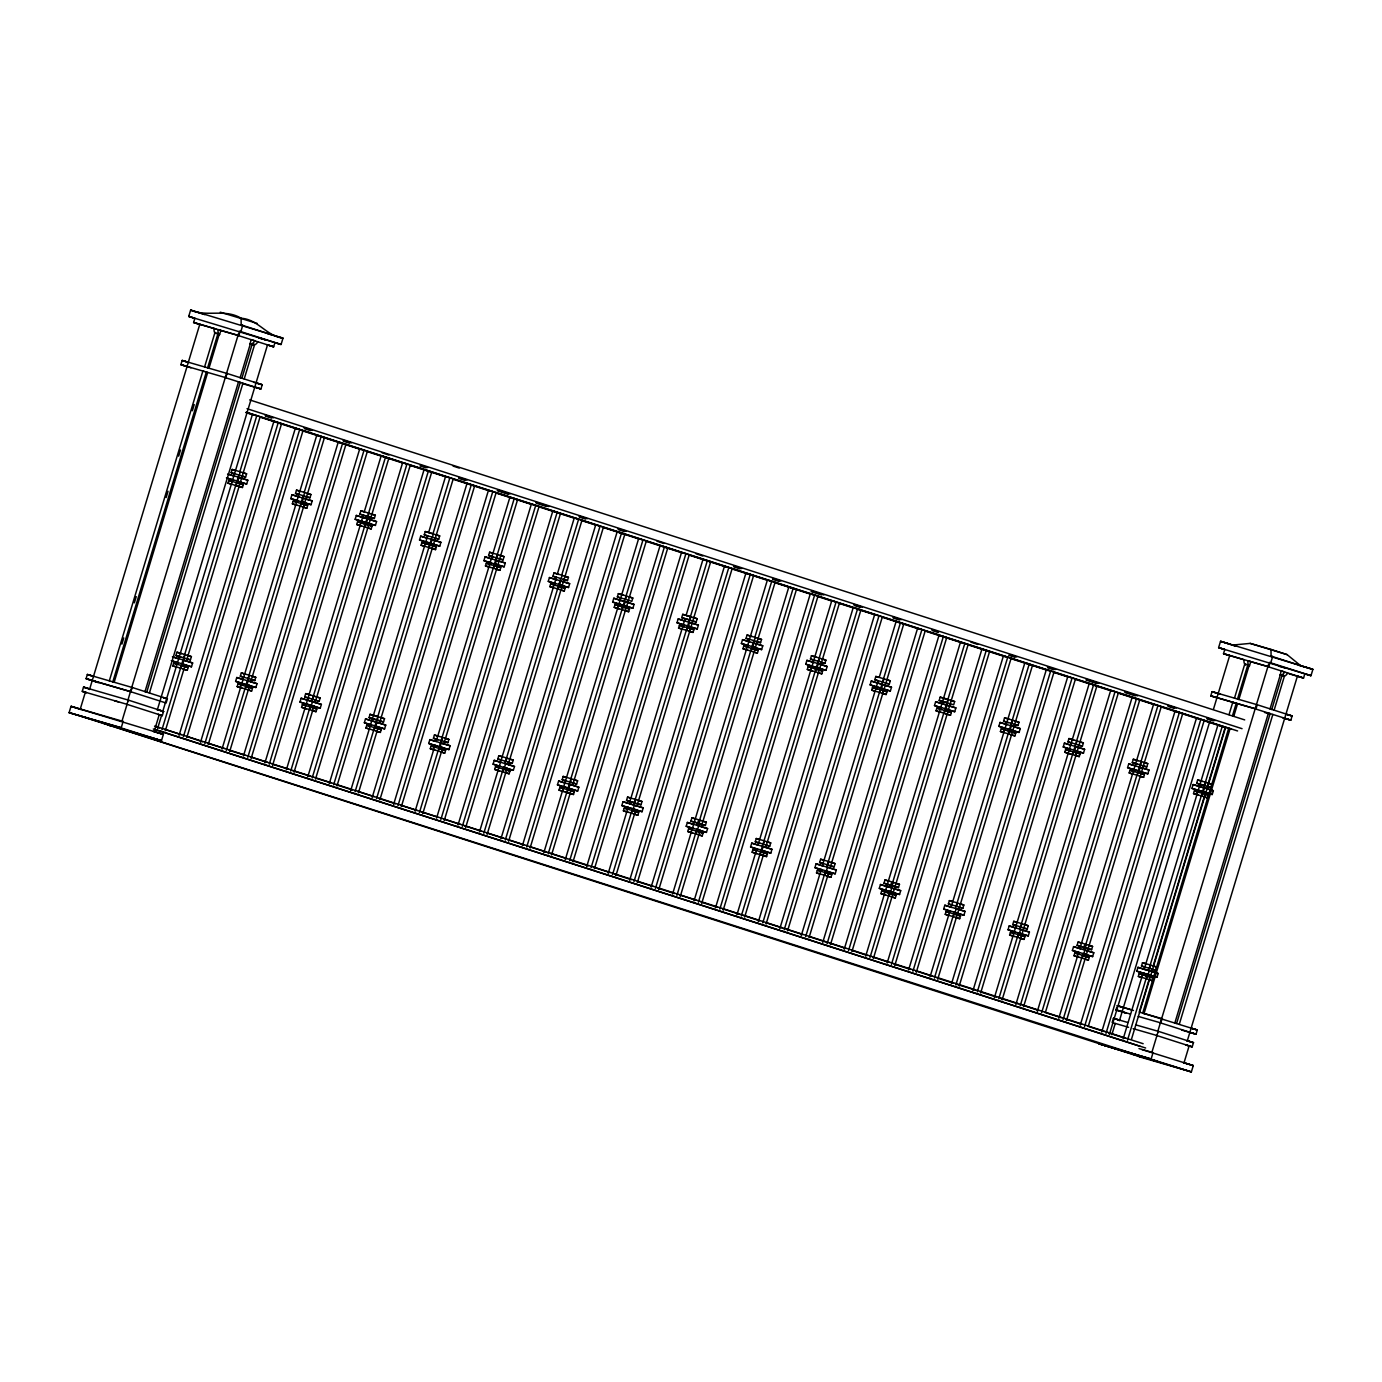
<?xml version="1.0" encoding="UTF-8"?>
<svg xmlns="http://www.w3.org/2000/svg" width="1382" height="1382" viewBox="0 0 1382 1382"><rect width="100%" height="100%" fill="white"/><g stroke="black" fill="none" stroke-linecap="round" stroke-linejoin="round"><path stroke-width="1.5" d="M204.571 366.973L214.97 332.475L219.565 334.703L220.844 330.488L218.166 329.624A5.062 3.11 -73.8 0 0 219.583 334.651M218.011 333.356L207.611 367.854L208.958 368.286L219.133 334.565M1234.472 698.186L1244.871 663.688L1249.466 665.899L1250.745 661.684L1248.067 660.821A5.062 3.11 -73.8 0 0 1249.483 665.865M1247.911 664.569L1237.512 699.067L1238.859 699.499L1249.034 665.779M80.242 709.121L163.37 734.378L161.469 740.7L69.1 712.646L71.018 706.323L80.242 709.121L85.338 692.261M89.519 689.549L199.82 324.2M109.316 680.877L202.86 371.067L204.208 371.499M121.892 644.133L123.758 637.948M134.365 602.828L136.231 596.627M166.168 497.485L168.034 491.301M178.641 456.181L180.506 449.979M192.357 410.748L194.223 404.546M127.749 700.639L238.671 333.217M126.643 704.284L128.716 700.225L83.525 687.113L82.264 691.328L86.358 692.641M131.255 691.795L86.081 678.683L130.461 691.639L132.534 687.58L87.342 674.468L86.081 678.683L98.381 682.639M227.339 373.537L262.2 384.749L260.939 388.964L225.266 377.614L227.339 373.537L182.165 360.443L180.887 364.658L190.975 367.785M219.893 330.212L238.792 335.601L240.071 331.386L281.082 344.481L282.999 338.158L190.63 310.086L188.729 316.409L194.758 318.361M121.236 727.761L69.1 712.646L121.236 727.761L123.136 721.439L71.018 706.323L81.072 709.553M249.969 343.928L251.248 339.713L254.72 340.732A5.062 3.991 -72.2 0 1 249.987 343.893L254.634 344.533L244.199 379.014M250.297 344.032L240.123 377.77L241.867 378.271L252.284 343.772M149.394 693.056L242.938 383.229M157.254 710.123L267.555 344.774L273.653 346.813L274.932 342.598M175.963 666.919L172.802 665.899L173.631 663.187L188.107 667.575L187.278 670.305L183.201 669.113M175.946 655.5L176.948 652.2L185.102 654.567L184.117 657.867L175.946 655.5L180.679 657.02M227.995 483.13L228.807 480.4L243.284 484.788L242.455 487.518L227.995 483.13L231.14 484.149M231.14 472.713L232.124 469.431L240.295 471.798L239.293 475.08L231.14 472.713L234.284 473.732M159.224 714.719L154.128 731.579L163.37 734.378L153.35 731.475M157.617 728.452L161.366 716.066M162.61 711.937L252.405 414.479L256.758 415.74L239.915 471.521M161.97 729.713L238.861 475.011L245.599 477.118L246.601 473.819L239.863 471.711M187.278 670.305L180.973 668.283L181.802 665.554M236.978 482.767L236.167 485.497L242.455 487.518M183.823 660.13L192.651 662.963L191.476 666.798L182.666 663.965L183.823 660.13L172.404 656.813M239.017 477.343L247.827 480.193L246.67 484.028L237.842 481.195L239.017 477.343L227.581 474.043M165.322 730.802L185.274 664.69M260.11 416.828L186.363 661.062L183.011 659.974M186.328 658.713L190.422 659.888L191.407 656.605L184.67 654.498M179.073 735.362L273.878 421.389L278.214 422.65L183.426 736.623M186.777 737.694L281.565 423.721L277.229 422.46M200.528 742.255L295.333 428.282L299.669 429.543L204.881 743.516M208.233 744.587L303.021 430.614M244.424 684.194L235.614 681.361L236.771 677.508L257.017 683.658L255.86 687.51L248.242 685.299M290.79 498.574L291.947 494.739L312.194 500.889L311.036 504.724L290.79 498.574L297.856 500.854M241.902 688.132L237.168 686.612L237.998 683.883L252.474 688.271L251.645 691L247.568 689.825M240.313 676.195L241.314 672.913L249.486 675.28L248.484 678.562L240.313 676.195L243.474 677.215M297.095 505.346L292.362 503.825L293.191 501.096L307.65 505.501L306.821 508.231L302.744 507.039M295.506 493.426L296.491 490.126L304.662 492.493L303.677 495.793L295.506 493.426L298.65 494.428M221.984 749.165L316.789 435.175L321.125 436.436L304.282 492.217M226.337 750.426L303.228 495.706L309.965 497.814L310.967 494.531L304.23 492.424M251.645 691L245.34 688.979L246.169 686.249M306.821 508.231L300.533 506.192L301.345 503.463M255.86 687.51L247.032 684.677L248.19 680.825M303.384 498.056L302.226 501.891L311.036 504.724M229.688 751.497L249.641 685.403M324.476 437.524L250.747 681.758L247.378 680.687M250.712 679.408L254.789 680.6L255.774 677.301L249.036 675.193M243.439 756.058L338.245 442.085L342.581 443.346L247.793 757.319M251.144 758.39L345.932 444.417M264.895 762.95L359.7 448.977L364.036 450.238L269.248 764.211M272.6 765.3L367.387 451.327M307.029 704.319L299.98 702.056L301.138 698.221L321.384 704.371L320.227 708.206L306.251 703.956M362.222 521.55L355.157 519.287L356.314 515.434L376.56 521.584L375.403 525.436L367.785 523.225M306.268 708.828L301.552 707.308L302.364 704.578L316.841 708.983L316.012 711.695L311.935 710.521M304.679 696.891L305.681 693.609L313.852 695.975L312.85 699.275L304.679 696.891L309.413 698.411M361.462 526.041L356.729 524.521L357.558 521.809L372.017 526.197L371.205 528.926L367.111 527.734M366.61 516.229L359.873 514.121L360.857 510.822L369.029 513.206L368.044 516.488M286.35 769.86L363.259 515.14M364.312 511.651L381.156 455.887L388.843 458.219L315.113 702.453L307.409 700.121M290.704 771.121L310.656 705.01M311.762 701.382L385.492 457.148M316.012 711.695L309.706 709.674L310.535 706.945M371.205 528.926L364.9 526.905L365.712 524.175M320.227 708.206L311.399 705.373L312.557 701.538M375.403 525.436L366.593 522.586L367.75 518.751M294.055 772.192L314.008 706.098M315.079 700.104L319.156 701.296L320.158 697.996L313.403 695.889M359.873 514.121L374.349 518.509L375.334 515.227L368.597 513.119M307.806 776.753L402.611 462.78L406.947 464.041L312.159 778.014M315.511 779.102L410.299 465.129M329.262 783.663L424.067 469.69L428.403 470.951L333.615 784.924M336.966 785.995L431.754 472.022L427.418 470.761M371.395 725.032L364.347 722.751L365.504 718.916L385.751 725.066L384.593 728.901L378.875 727.243M428.662 544.612L429.163 542.971L419.523 539.982L420.698 536.147L440.927 542.297L439.77 546.132L432.151 543.921M369.063 729.022L365.919 728.003L366.731 725.274L381.207 729.679L380.378 732.408L376.301 731.216M369.063 717.603L370.048 714.304L378.219 716.671L377.217 719.97L369.063 717.603L372.207 718.605M424.257 546.236L421.095 545.234L421.925 542.504L436.384 546.892L435.572 549.621L431.478 548.447M424.239 534.817L425.241 531.534L433.395 533.901L432.411 537.183L424.239 534.817L427.384 535.836M350.717 790.556L427.625 535.853M428.679 532.364L445.522 476.583L449.858 477.844L433.032 533.607M355.07 791.817L431.979 537.114L438.716 539.222L439.701 535.922L428.627 532.554M380.378 732.408L374.073 730.37L374.902 727.658M435.572 549.621L429.266 547.6L430.096 544.871M384.593 728.901L375.766 726.068L376.94 722.233M439.77 546.132L430.959 543.299L432.117 539.446M358.422 792.905L378.374 726.794M453.21 478.915L379.48 723.166L371.775 720.817M377.407 720.212L383.522 721.991L384.524 718.709L373.434 715.34M372.19 797.466L466.978 483.475L474.665 485.825L379.877 799.798M376.526 798.727L471.314 484.737M393.645 804.359L488.433 490.385L492.769 491.647L397.981 805.62M401.333 806.691L496.121 492.718M437.541 746.297L428.714 743.464L429.871 739.612L450.117 745.762L448.96 749.614L441.342 747.403M490.955 562.94L483.907 560.677L485.065 556.842L505.311 562.992L504.136 566.827L494.618 564.063M435.002 750.236L430.286 748.716L431.098 745.986L445.574 750.374L444.745 753.104L440.668 751.929M433.43 738.299L434.414 735.017L442.585 737.383L441.584 740.666L433.43 738.299L438.146 739.819M490.195 567.449L485.462 565.929L486.291 563.2L500.768 567.605L499.938 570.334L495.844 569.142M488.606 555.529L489.608 552.23L497.762 554.597L496.777 557.896L488.606 555.529L493.339 557.05M415.101 811.251L435.054 745.157M436.142 741.529L509.889 497.278L514.225 498.539L419.437 812.512M444.745 753.104L438.457 751.082L439.269 748.353M499.938 570.334L493.633 568.296L494.462 565.566M448.96 749.614L440.15 746.781L441.307 742.929M496.483 560.159L495.326 563.994L504.136 566.827M422.788 813.601L442.741 747.489M443.812 741.512L447.889 742.704L448.891 739.405L442.154 737.297M498.988 558.725L503.083 559.917L504.067 556.618L497.33 554.51M436.557 818.161L531.344 504.188L535.698 505.449L440.893 819.422M444.244 820.493L539.049 506.52M458.012 825.054L552.8 511.081L557.153 512.342L462.348 826.315M465.699 827.403L560.505 513.43M500.146 766.423L493.08 764.16L494.238 760.325L514.484 766.474L513.327 770.31L503.808 767.546M555.322 583.653L548.274 581.373L549.431 577.538L569.678 583.688L568.52 587.523L560.902 585.329M499.386 770.931L494.652 769.411L495.482 766.682L509.941 771.087L509.129 773.799L505.035 772.624M497.796 758.994L498.781 755.712L506.952 758.079L505.967 761.378L497.796 758.994L500.94 760.014M552.99 587.644L549.829 586.624L550.658 583.895L565.134 588.3L564.305 591.03L560.228 589.838M552.973 576.225L553.975 572.925L562.146 575.292L561.144 578.592L552.973 576.225L556.134 577.244M479.468 831.964L556.359 577.244M557.412 573.755L574.256 517.991L578.609 519.252L561.766 575.016M483.804 833.225L503.756 767.114L507.056 768.409L487.155 834.296M509.129 773.799L502.823 771.778L503.635 769.048M564.305 591.03L558 589.008L558.829 586.279M505.674 763.641L504.516 767.476L513.327 770.31M568.52 587.523L559.693 584.69L560.85 580.855M581.96 520.323L508.213 764.557L504.862 763.486L560.712 578.505L567.449 580.613L568.434 577.331L561.697 575.223M508.179 762.208L512.256 763.4L513.258 760.1L506.52 757.992M500.923 838.857L595.711 524.884L600.064 526.145L505.259 840.118M508.611 841.206L603.416 527.216M522.379 845.767L617.167 531.794L621.52 533.037L526.715 847.028M530.066 848.099L624.871 534.126L620.518 532.865M564.512 787.135L557.447 784.855L558.622 781.02L578.851 787.17L577.693 791.005L570.075 788.794M621.762 606.715L622.263 605.057L612.641 602.086L613.798 598.233L634.044 604.383L632.887 608.235L618.911 603.986M563.752 791.627L559.019 790.107L559.848 787.377L574.307 791.782L573.495 794.512L565.324 792.145M565.307 780.709L562.163 779.707L563.165 776.408L571.319 778.774L570.334 782.074M618.929 608.857L614.213 607.337L615.025 604.608L629.501 608.996L628.672 611.725L624.595 610.55M617.339 596.92L618.341 593.638L626.512 596.005L625.51 599.287L617.339 596.92L620.501 597.94M543.834 852.659L638.622 538.686L642.976 539.947L548.17 853.921M573.495 794.512L567.19 792.473L568.002 789.744M628.672 611.725L622.366 609.704L623.196 606.974M577.693 791.005L568.883 788.172L570.04 784.337M632.887 608.235L624.059 605.402L625.217 601.55M551.522 854.992L571.492 788.897M646.327 541.018L572.58 785.27L569.229 784.181M562.163 779.707L576.639 784.095L577.624 780.813L570.887 778.705M626.063 595.918L632.818 598.026L631.816 601.325L625.079 599.218M565.29 859.569L660.078 545.579L667.782 547.928L572.977 861.902M569.626 860.813L664.431 546.84M586.745 866.462L681.533 552.489L685.887 553.75L591.081 867.723M594.433 868.794L689.238 554.821M628.879 807.831L621.831 805.568L622.988 801.715L643.217 807.865L642.06 811.718L634.442 809.507M684.055 625.044L677.007 622.781L678.165 618.946L698.411 625.096L697.254 628.931L689.635 626.72M628.119 812.34L623.386 810.819L624.215 808.09L638.674 812.478L637.862 815.207L633.768 814.015M626.53 800.403L627.532 797.103L635.685 799.487L634.701 802.769L626.53 800.403L631.263 801.923M681.723 629.052L678.579 628.033L679.391 625.303L693.868 629.708L693.038 632.42L688.962 631.246M681.723 617.616L682.708 614.334L690.879 616.7L689.877 620L681.723 617.616L684.867 618.635M608.201 873.355L628.154 807.261M686.163 615.163L702.989 559.382L710.693 561.731L636.947 805.965L629.259 803.633L685.109 618.652L696.183 622.021L697.184 618.721L686.094 615.353M612.537 874.616L632.507 808.522M633.595 804.894L707.342 560.643M637.862 815.207L631.557 813.186L632.386 810.457M693.038 632.42L686.733 630.399L687.562 627.67M642.06 811.718L633.25 808.867L634.407 805.032M697.254 628.931L688.426 626.098L689.583 622.263M615.906 875.704L635.858 809.593M636.912 803.616L641.006 804.79L641.991 801.508L635.254 799.401M629.656 880.265L724.444 566.292L728.798 567.553L634.01 881.526M637.361 882.597L732.149 568.624M651.112 887.158L745.9 573.185L753.605 575.534L658.817 889.507M655.465 888.419L750.253 574.446M693.246 828.526L686.198 826.263L687.355 822.428L707.601 828.578L706.427 832.413L698.826 830.202M748.422 645.757L741.374 643.476L742.531 639.641L762.778 645.791L761.62 649.626L754.002 647.415M692.486 833.035L687.752 831.515L688.582 828.785L703.058 833.173L702.229 835.903L698.152 834.728M690.896 821.098L691.898 817.816L700.069 820.182L699.067 823.465L690.896 821.098L705.373 825.503L706.357 822.204L699.62 820.096M747.662 650.248L742.946 648.728L743.758 645.999L758.234 650.404L757.405 653.133L753.328 651.941M746.09 638.329L747.075 635.029L755.246 637.396L754.244 640.695L746.09 638.329L749.234 639.33M672.568 894.068L767.373 580.095L771.709 581.356L754.866 637.119M697.133 824.916L698.376 820.77M676.921 895.329L696.873 829.217M702.229 835.903L695.923 833.882L696.753 831.152M757.405 653.133L751.117 651.095L751.929 648.383M706.427 832.413L697.616 829.58L698.774 825.728M761.62 649.626L752.793 646.793L753.967 642.958M680.272 896.4L700.225 830.306M775.06 582.427L701.313 826.661L697.962 825.59L753.812 640.609L760.549 642.716L761.551 639.434L754.814 637.327M694.023 900.96L788.828 586.987L796.516 589.319L701.728 903.292M698.376 902.221L793.164 588.248M715.479 907.87L810.284 593.88L814.62 595.141L719.832 909.114M723.183 910.202L817.971 596.229M757.612 849.239L750.564 846.959L751.722 843.124L771.968 849.274L770.811 853.109L763.192 850.897M805.741 664.189L806.898 660.337L818.334 663.654L827.144 666.487L825.987 670.339L805.741 664.189L825.987 670.339M752.119 852.21L752.948 849.481L767.425 853.886L766.595 856.615L752.119 852.21L756.852 853.731M755.263 841.811L756.265 838.511L764.436 840.878L763.434 844.177L755.263 841.811L759.996 843.331M812.046 670.961L807.313 669.441L808.142 666.711L822.601 671.099L821.789 673.829L817.695 672.637M810.457 659.024L811.441 655.724L819.612 658.108L818.628 661.391L810.457 659.024L815.173 660.544M736.934 914.763L756.887 848.669M757.992 845.024L831.739 600.79L836.075 602.051L741.288 916.024M814.879 668.819L815.363 667.16M761.119 851.848L760.29 854.577L766.595 856.615M821.789 673.829L815.484 671.807L816.296 669.078M770.811 853.109L761.983 850.275L763.14 846.44M817.177 667.506L818.334 663.654M744.639 917.095L764.592 851.001M839.427 603.122L765.697 847.373L762.346 846.285M765.663 845.024L769.739 846.199L770.741 842.916L763.987 840.809M820.839 662.237L824.916 663.429L825.918 660.13L819.181 658.022M758.39 921.656L853.195 607.683L857.531 608.944L762.743 922.917M766.094 924.005L860.882 610.032M779.845 928.566L874.651 614.593L878.987 615.854L784.199 929.827M787.55 930.898L882.338 616.925M821.979 869.934L814.931 867.671L816.088 863.819L836.335 869.969L835.177 873.821L829.459 872.163M877.173 687.148L870.107 684.885L871.265 681.05L891.511 687.2L890.353 691.035L882.735 688.823M819.647 873.925L816.503 872.906L817.315 870.194L831.791 874.581L830.962 877.311L826.885 876.119M819.63 862.506L820.632 859.207L828.803 861.573L827.801 864.873L819.63 862.506L822.791 863.525M874.823 691.155L871.679 690.136L872.508 687.407L886.968 691.795L886.156 694.524L882.062 693.349M874.823 679.719L875.808 676.437L883.979 678.804L882.994 682.086L874.823 679.719L877.967 680.739M801.301 935.459L821.271 869.364M822.359 865.737L878.209 680.756M879.263 677.266L896.106 621.485L902.342 623.403M805.654 936.72L825.607 870.625M900.442 622.746L826.712 866.98L830.064 868.069L903.793 623.835M830.962 877.311L824.657 875.29L825.486 872.56M886.156 694.524L879.85 692.503L880.662 689.773M835.177 873.821L826.35 870.971L827.507 867.136M890.353 691.035L881.543 688.201L882.701 684.349M809.006 937.808L828.958 871.697M830.029 865.719L834.106 866.894L835.108 863.612L828.371 861.504M885.206 682.933L889.3 684.125L890.284 680.825L883.547 678.717M822.756 942.369L917.562 628.395L921.898 629.656L827.11 943.63M830.461 944.701L925.249 630.728M844.212 949.261L939.017 635.288L943.353 636.549L848.565 950.522M851.917 951.611L946.705 637.62L942.369 636.359M886.346 890.63L879.298 888.367L880.455 884.515L900.701 890.664L899.544 894.517L891.926 892.306M941.539 707.86L934.491 705.58L935.649 701.745L955.878 707.895L954.72 711.73L947.102 709.519M885.586 895.139L880.87 893.618L881.681 890.889L896.158 895.277L895.329 898.006L891.252 896.832M890.302 885.24L884.014 883.202L884.998 879.919L893.169 882.286L892.167 885.568M940.779 712.352L936.046 710.832L936.875 708.102L951.334 712.507L950.522 715.237L944.39 713.457M939.19 700.432L940.192 697.133L948.346 699.499L947.361 702.799L939.19 700.432L943.923 701.952M865.685 956.171L960.473 642.181L964.809 643.442L891.079 887.693L886.726 886.432M890.233 887.019L891.476 882.873M870.021 957.432L889.973 891.321M895.329 898.006L889.023 895.985L889.853 893.256M950.522 715.237L944.217 713.198L945.046 710.469M899.544 894.517L890.716 891.684L891.891 887.831M954.72 711.73L945.91 708.897L947.067 705.062M873.372 958.503L968.16 644.53M884.014 883.202L898.473 887.607L899.475 884.307L892.737 882.2M943.578 698.169L954.651 701.538L953.666 704.82L942.576 701.451M887.14 963.064L981.928 649.091L989.616 651.423L894.828 965.396M891.476 964.325L986.264 650.352M908.596 969.957L1003.384 655.984L1007.72 657.245L912.932 971.218M916.283 972.306L1011.088 658.333M950.712 911.325L943.664 909.062L944.822 905.227L965.068 911.377L963.91 915.212L956.292 913.001M1005.906 728.556L998.858 726.293L1000.015 722.441L1020.262 728.59L1019.087 732.443L1007.668 729.126M948.38 915.333L945.236 914.314L946.048 911.584L960.525 915.99L959.695 918.702L955.618 917.527M948.38 903.897L949.365 900.615L957.536 902.982L956.551 906.281L948.38 903.897L951.524 904.916M1003.574 732.546L1000.413 731.527L1001.242 728.815L1015.718 733.203L1014.889 735.932L1010.812 734.74M1003.557 721.128L1004.559 717.828L1012.712 720.212L1011.728 723.494L1003.557 721.128L1008.29 722.648M930.051 976.867L950.004 910.773M951.092 907.128L1024.839 662.894L1029.193 664.155L955.446 908.389L958.797 909.46M1007.979 730.923L1008.48 729.264M934.387 978.128L954.34 912.034M959.695 918.702L953.407 916.681L954.219 913.951M1014.889 735.932L1008.584 733.911L1009.413 731.182M963.91 915.212L955.1 912.379L956.258 908.544M1019.087 732.443L1010.277 729.592L1011.434 725.757M937.739 979.199L1032.544 665.226L1028.191 663.965M958.763 907.11L962.839 908.302L963.841 905.003L957.104 902.895M1013.939 724.341L1018.033 725.515L1019.018 722.233L1012.28 720.126M951.507 983.759L1046.295 669.786L1050.648 671.047L955.843 985.021M959.194 986.109L1054 672.136M972.963 990.669L1067.75 676.696L1072.104 677.957L977.299 991.931M980.65 993.002L1075.455 679.028M1015.096 932.038L1008.031 929.758L1009.188 925.923L1029.435 932.073L1028.277 935.908L1018.759 933.161M1070.273 749.251L1063.224 746.988L1064.382 743.153L1084.628 749.303L1083.471 753.138L1075.852 750.927M1014.336 936.53L1009.603 935.009L1010.432 932.28L1024.891 936.685L1024.079 939.414L1019.985 938.223M1012.747 924.61L1013.732 921.31L1021.903 923.677L1020.918 926.977L1012.747 924.61L1015.891 925.612M1071.085 754.261L1064.779 752.24L1065.608 749.51L1080.085 753.898L1079.256 756.628L1075.179 755.453M1067.923 741.823L1068.925 738.541L1077.096 740.907L1076.094 744.19L1067.923 741.823L1071.085 742.842M994.418 997.562L1089.206 683.589L1095.46 685.507M998.754 998.823L1018.707 932.729M1093.559 684.85L1019.812 929.084L1023.164 930.172M1024.079 939.414L1017.774 937.376L1018.586 934.664M1079.256 756.628L1072.95 754.607L1073.779 751.877M1020.624 929.24L1019.467 933.075L1028.277 935.908M1083.471 753.138L1074.643 750.305L1075.801 746.453M1002.105 999.912L1096.911 685.921M1023.129 927.823L1027.206 928.998L1028.208 925.715L1021.471 923.608M1078.323 745.036L1082.4 746.228L1083.384 742.929L1076.647 740.821M1015.874 1004.472L1110.662 690.499L1115.015 691.743L1020.21 1005.733M1023.561 1006.804L1118.366 692.831M1037.329 1011.365L1132.117 697.392L1138.371 699.309M1041.665 1012.626L1136.47 698.653M1045.638 1011.641L1139.822 699.724M1079.463 952.734L1072.397 950.471L1073.572 946.618L1093.801 952.768L1092.644 956.62L1085.025 954.409M1134.639 769.947L1127.591 767.684L1128.748 763.849L1148.995 769.999L1147.837 773.834L1140.219 771.622M1078.703 957.242L1073.969 955.722L1074.799 952.993L1089.258 957.381L1088.446 960.11L1084.352 958.935M1083.851 947.413L1077.114 945.305L1078.115 942.023L1086.269 944.39L1085.285 947.672M1132.307 773.955L1129.163 772.935L1129.975 770.206L1144.451 774.611L1143.622 777.34L1139.545 776.148M1132.29 762.536L1133.292 759.236L1141.463 761.603L1140.461 764.902L1132.29 762.536L1137.023 764.056M1058.785 1018.258L1078.737 952.163M1079.843 948.536L1153.573 704.284L1157.926 705.546L1084.179 949.797L1087.53 950.868M1083.333 949.106L1084.594 944.977M1063.121 1019.519L1083.091 953.425M1088.446 960.11L1082.141 958.089L1082.97 955.359M1143.622 777.34L1137.317 775.302L1138.146 772.573M1092.644 956.62L1083.833 953.787L1084.991 949.935M1147.837 773.834L1139.01 771.001L1140.167 767.165M1066.472 1020.607L1161.277 706.634M1077.114 945.305L1091.59 949.71L1092.575 946.411L1085.837 944.303M1142.689 765.732L1146.766 766.924L1147.768 763.624L1141.014 761.517M1080.24 1025.168L1175.028 711.194L1181.282 713.112M1084.576 1026.429L1179.382 712.456M1088.567 1025.444L1182.733 713.527M1101.696 1032.06L1196.484 718.087L1200.837 719.348L1106.032 1033.321M1116.829 1007.081L1115.982 1009.897L1126.226 1013.196M1109.401 1034.41L1204.188 720.437M1111.836 1034.721L1115.239 1023.475M1119.42 1020.762L1209.786 721.456M1213.517 709.07L1229.721 655.413M1145.903 975.796L1146.404 974.155L1136.781 971.166L1137.939 967.331L1158.168 973.481L1157.01 977.316L1149.392 975.105M1199.006 790.659L1191.958 788.379L1193.115 784.544L1213.361 790.694L1212.204 794.529L1204.586 792.335M1141.497 977.437L1138.336 976.418L1139.165 973.688L1153.624 978.093L1152.813 980.805L1148.718 979.631M1141.48 966.001L1142.482 962.718L1150.636 965.085L1149.651 968.385L1141.48 966.001L1144.641 967.02M1198.246 795.151L1193.53 793.631L1194.342 790.919L1208.818 795.306L1207.989 798.036L1203.912 796.844M1196.674 783.231L1197.658 779.932L1205.83 782.298L1204.828 785.598L1196.674 783.231L1201.39 784.751M1123.151 1038.97L1143.104 972.859M1127.487 1040.231L1147.457 974.12M1151.897 971.563L1148.546 970.492L1222.293 726.258M1152.813 980.805L1146.507 978.784L1147.336 976.055M1207.989 798.036L1201.684 796.015L1202.513 793.285M1157.01 977.316L1148.2 974.483L1149.358 970.648M1212.204 794.529L1203.377 791.696L1204.551 787.861M1148.58 981.116L1139.217 1012.09L1162.435 1018.776L1160.362 1022.853L1196.017 1034.22L1197.296 1030.005L1143.536 1013.386M1153.573 964.584L1205.329 793.164M1207.194 786.963L1225.281 727.07M1229.03 714.667L1232.761 702.281L1234.109 702.712M1131.478 1039.247L1225.644 727.329M1228.753 728.072L1142.707 1013.11L1144.037 1013.542L1230.101 728.504M1232.502 715.686L1236.234 703.283L1210.787 695.854L1212.066 691.639L1257.24 704.751L1255.962 708.966L1237.063 703.576M1151.862 969.214L1155.957 970.406L1156.941 967.106L1150.204 964.999M1207.056 786.444L1211.133 787.619L1212.135 784.337L1205.398 782.229M1233.832 716.118L1237.581 703.714L1236.234 703.283M1157.65 1031.853L1268.572 664.431M1156.544 1035.498L1158.617 1031.421L1135.693 1024.857M1249.794 661.408L1268.693 666.815L1269.972 662.6L1310.982 675.677L1312.9 669.354L1220.531 641.3L1218.63 647.622L1224.659 649.557M1141.929 1049.56L1193.271 1065.591L1191.37 1071.914L1099.001 1043.842L1151.137 1058.975L1153.037 1052.652L1139.01 1048.575M1282.185 674.986L1280.198 675.245L1270.023 708.966L1271.768 709.484L1282.185 674.986L1284.534 675.746L1274.118 710.227M1179.295 1024.269L1272.839 714.442M1187.155 1041.337L1297.456 675.988M1189.125 1045.915L1184.028 1062.775L1193.271 1065.591L1183.251 1062.672M1304.833 673.811L1303.554 678.026L1289.181 673.863M252.647 344.792L254.634 344.533M1282.548 676.005L1284.534 675.746M268.954 334.081L282.999 338.158C266.553 336.189 258.123 319.277 241.107 318.24C224.955 308.428 206.989 317.307 190.63 310.086L204.726 314.612M1298.873 665.295L1312.9 669.354L1300.583 665.623L1287.108 654.619L1271.008 649.436L1250.157 643.39L1232.848 645.048L1236.786 646.31M241.107 318.24L241.176 324.925L242.766 325.219L240.865 331.542L239.276 331.248M1271.008 649.436L1271.077 656.139L1272.667 656.415L1270.766 662.738L1269.177 662.462M1257.24 704.751L1292.101 715.962L1290.84 720.177L1282.617 717.794M132.534 687.58L167.395 698.791L166.116 703.006L130.461 691.639M128.716 700.225L163.577 711.436L162.299 715.651L158.187 714.459M123.136 721.439L121.944 721.214L127.04 704.354L162.299 715.651L158.204 714.39M109.333 725.585L110.923 725.861M1158.617 1031.421L1193.478 1042.65L1192.2 1046.865L1186.05 1045.068M1153.037 1052.652L1151.845 1052.428L1156.941 1035.567L1192.2 1046.865L1186.05 1044.982M1139.234 1056.781L1191.37 1071.914L1149.548 1058.681M257.19 323.405L220.256 312.177M266.657 333.235L270.682 334.409L241.176 324.925M258.71 337.813L266.761 340.145M258.503 337.83L266.709 340.214M275.07 342.736L281.082 344.481L188.729 316.409L194.879 318.275L193.618 322.49L199.768 324.476M238.792 335.601L193.618 322.49L215.868 329.037M267.503 345.034L273.653 346.813L237.998 335.463M1287.108 654.619L1250.157 643.39M1278.557 666.107L1284.586 667.852M1304.971 673.932L1310.982 675.677L1218.63 647.622L1224.78 649.488L1223.519 653.703L1243.748 659.663M1268.693 666.815L1223.519 653.703L1229.669 655.586M1245.562 664.777L1244.871 663.688M253.994 382.365L262.2 384.749L256.05 382.883M226.061 377.752L180.887 364.658L187.036 366.524M242.455 383.609L260.939 388.964L254.772 387.098M1255.962 708.966L1210.787 695.854L1216.937 697.841M1264.565 712.473L1268.572 713.648M513.24 498.366L517.594 499.628L443.847 743.862L440.495 742.79M856.546 608.771L859.431 609.6M1224.193 726.915L1217.939 724.997L1144.21 969.231L1148.546 970.492M242.506 472.644L246.601 473.819M306.89 493.339L310.967 494.531M241.522 475.926L245.599 477.118M371.257 514.035L375.334 515.227M305.888 496.639L309.965 497.814M240.209 477.982L247.827 480.193M435.624 534.748L439.701 535.922M306.476 499.23L312.194 500.889M499.99 555.443L504.067 556.618M434.622 538.03L438.716 539.222M237.842 481.195L226.423 477.878L233.472 480.141M362.602 517.352L370.29 519.684M368.942 519.373L376.56 521.584M239.051 481.817L246.67 484.028M564.357 576.139L568.434 577.331M239.207 483.614L243.284 484.788M435.226 540.638L440.927 542.297M628.724 596.834L632.818 598.026M563.372 579.438L567.449 580.613M303.574 504.309L307.65 505.501M355.157 519.287L366.593 522.586M361.428 521.187L369.132 523.519M497.693 560.781L505.311 562.992M693.09 617.547L697.184 618.721M360.944 522.828L368.631 525.177M367.94 525.022L372.017 526.197M419.523 539.982L430.959 543.299M563.96 582.029L569.678 583.688M757.457 638.242L761.551 639.434M292.362 503.825L300.533 506.192M692.106 620.829L696.183 622.021M432.307 545.717L436.384 546.892M483.907 560.677L497.865 564.927L494.514 563.839M620.069 600.151L627.774 602.483M626.426 602.189L634.044 604.383M821.841 658.938L825.918 660.13M356.729 524.521L364.9 526.905M756.472 641.542L760.549 642.716M496.674 566.413L500.768 567.605M548.274 581.373L559.693 584.69M690.793 622.885L698.411 625.096M886.207 679.65L890.284 680.825M421.095 545.234L429.266 547.6M561.04 587.108L565.134 588.3M612.641 602.086L624.059 605.402M757.06 644.133L762.778 645.791M950.574 700.346L954.651 701.538M485.462 565.929L493.633 568.296M618.41 605.627L626.115 607.976M625.407 607.821L629.501 608.996M677.007 622.781L688.426 626.098M819.526 664.276L827.144 666.487M1014.941 721.041L1019.018 722.233M549.829 586.624L558 589.008M689.791 628.516L693.868 629.708M741.374 643.476L752.793 646.793M877.553 682.95L885.24 685.282M885.81 685.541L891.511 687.2M1079.307 741.754L1083.384 742.929M614.213 607.337L622.366 609.704M754.157 649.212L758.234 650.404M941.919 703.645L949.607 705.995M948.259 705.684L955.878 707.895M1143.674 762.449L1147.768 763.624M678.579 628.033L686.733 630.399M818.524 669.925L822.601 671.099M870.107 684.885L881.543 688.201M876.378 686.785L884.083 689.134M1014.543 726.932L1020.262 728.59M1208.041 783.145L1212.135 784.337M742.946 648.728L751.117 651.095M882.891 690.62L886.968 691.795M934.491 705.58L945.91 708.897M1077.01 747.092L1084.628 749.303M807.313 669.441L815.484 671.807M1200.06 784.25L1211.133 787.619M947.257 711.315L951.334 712.507M998.858 726.293L1010.277 729.592M1141.377 767.787L1148.995 769.999M871.679 690.136L879.85 692.503M1011.624 732.028L1015.718 733.203M1063.224 746.988L1074.643 750.305M1199.386 786.444L1207.091 788.794M1207.643 789.036L1213.361 790.694M936.046 710.832L944.217 713.198M1075.991 752.724L1080.085 753.898M1127.591 767.684L1139.01 771.001M1133.862 769.584L1141.567 771.933M1000.413 731.527L1008.584 733.911M1140.357 773.419L1144.451 774.611M1191.958 788.379L1203.377 791.696M1198.229 790.297L1205.933 792.629M1064.779 752.24L1072.95 754.607M1204.741 794.114L1208.818 795.306M1129.163 772.935L1137.317 775.302M1193.53 793.631L1201.684 796.015M187.33 655.413L191.407 656.605M251.697 676.126L255.774 677.301M316.063 696.822L320.158 697.996M185.033 660.751L192.651 662.963M380.43 717.517L384.524 718.709M251.299 682.017L257.017 683.658M444.797 738.213L448.891 739.405M372.449 718.623L383.522 721.991M182.666 663.965L171.247 660.648L178.295 662.928M313.766 702.16L321.384 704.371M183.858 664.604L191.476 666.798M509.181 758.925L513.258 760.1M184.013 666.383L188.107 667.575M235.614 681.361L247.032 684.677M380.033 723.408L385.751 725.066M573.547 779.621L577.624 780.813M248.38 687.096L252.474 688.271M299.98 702.056L311.399 705.373M442.499 743.551L450.117 745.762M637.914 800.316L641.991 801.508M172.802 665.899L180.973 668.283M312.747 707.791L316.841 708.983M364.347 722.751L375.766 726.068M508.766 764.816L514.484 766.474M702.281 821.029L706.357 822.204M237.168 686.612L245.34 688.979M629.916 801.439L641.006 804.79M377.131 728.487L381.207 729.679M428.714 743.464L440.15 746.781M573.15 785.512L578.851 787.17M766.647 841.724L770.741 842.916M301.552 707.308L309.706 709.674M441.497 749.199L445.574 750.374M493.08 764.16L507.056 768.409M635.616 805.654L643.217 807.865M831.014 862.42L835.108 863.612M365.919 728.003L374.073 730.37M505.864 769.895L509.941 771.087M557.447 784.855L568.883 788.172M563.735 786.773L571.422 789.105M701.883 826.92L707.601 828.578M895.381 883.133L899.475 884.307M430.286 748.716L438.457 751.082M570.23 790.59L574.307 791.782M621.831 805.568L633.25 808.867M628.102 807.468L635.789 809.8M764.35 847.062L771.968 849.274M959.764 903.828L963.841 905.003M494.652 769.411L502.823 771.778M634.597 811.303L638.674 812.478M686.198 826.263L697.616 829.58M830.617 868.311L836.335 869.969M1024.131 924.523L1028.208 925.715M559.019 790.107L567.19 792.473M698.964 831.999L703.058 833.173M750.564 846.959L761.983 850.275M893.083 888.471L900.701 890.664M1088.498 945.219L1092.575 946.411M623.386 810.819L631.557 813.186M763.33 852.694L767.425 853.886M814.931 867.671L826.35 870.971M959.35 909.719L965.068 911.377M1152.864 965.932L1156.941 967.106M687.752 831.515L695.923 833.882M827.697 873.389L831.791 874.581M879.298 888.367L890.716 891.684M885.568 890.267L893.273 892.599M1023.734 930.414L1029.435 932.073M885.067 891.908L892.772 894.258M892.081 894.102L896.158 895.277M943.664 909.062L955.1 912.379M1086.183 950.557L1093.801 952.768M816.503 872.906L824.657 875.29M956.448 914.798L960.525 915.99M1008.031 929.758L1022.006 934.007L1018.655 932.936M1152.467 971.822L1158.168 973.481M880.87 893.618L889.023 895.985M1020.814 935.493L1024.891 936.685M1072.397 950.471L1083.833 953.787M945.236 914.314L953.407 916.681M1085.181 956.206L1089.258 957.381M1136.781 971.166L1148.2 974.483M1143.052 973.066L1150.74 975.416M1009.603 935.009L1017.774 937.376M1142.551 974.725L1150.239 977.057M1149.548 976.901L1153.624 978.093M1073.969 955.722L1082.141 958.089M1138.336 976.418L1146.507 978.784M163.283 697.599L167.395 698.791L163.283 697.53M127.438 704.44L82.264 691.328L86.358 692.572M114.568 700.778L118.593 701.952M1133.465 1010.467L1117.243 1005.681L1131.616 1009.845M1191.129 1028.208L1197.296 1030.005L1191.146 1028.122M1130.355 1014.06L1115.982 1009.897L1126.071 1013.023M1138.232 1016.426L1161.156 1022.991M1181.645 1030.039L1196.017 1034.22L1189.867 1032.337M103.114 723.149L1157.339 1061.411L1133.015 1054.345M1127.798 1022.49L1113.426 1018.327L1112.164 1022.542L1128.593 1027.31M1133.119 1028.657L1157.339 1035.636M1099.001 1043.842L1151.137 1058.975M1230.809 644.409L1220.531 641.3L1234.627 645.826M1297.404 676.161L1303.554 678.026L1267.899 666.677M1218.216 693.522L1212.066 691.639L1220.271 694.282M1284.673 718.312L1290.84 720.177L1255.167 708.828M93.51 676.334L87.342 674.468L93.492 676.437M1117.243 1005.681L1123.411 1007.547M1119.593 1020.192L1113.426 1018.327L1119.593 1020.296M149.152 736.952L161.469 740.7L119.647 727.468M1271.077 656.139L1300.583 665.623M1280.198 675.245L1281.149 670.926L1284.621 671.928A5.062 3.991 -72.2 0 1 1279.887 675.09M249.676 399.899L1244.698 719.901M453.071 466.08L459.221 468.066M247.015 408.692L1242.055 728.677M265.154 415.17L273.36 417.813M304.126 427.712L312.332 430.355M343.116 440.236L351.322 442.879M382.088 452.778L388.878 455.075M421.078 465.319L427.85 467.6M458.634 477.498L466.84 480.141M497.606 490.04L509.923 493.996M535.957 502.271L548.896 506.538M579.041 516.125L587.246 518.751M618.03 528.65L626.236 531.293M657.003 541.191L663.792 543.489M695.992 553.733L702.764 556.013M733.548 565.912L741.754 568.555M772.521 578.453L780.726 581.096M811.51 590.978L823.81 594.951M853.955 604.521L862.161 607.164M892.945 617.063L901.15 619.706M931.917 629.605L938.706 631.885M970.907 642.129L977.679 644.427M1009.879 654.671L1016.668 656.968M1047.435 666.867L1055.641 669.493M1086.425 679.391L1098.725 683.347M1124.775 691.622L1137.714 695.889M1167.859 705.476L1176.065 708.12M1206.832 718.018L1215.037 720.644M265.43 416.12L271.58 418.107M304.403 428.662L310.553 430.631M343.375 441.186L349.542 443.173M419.921 465.924L426.071 467.893M458.893 478.448L465.06 480.435M497.261 490.679L508.144 494.29M536.233 503.203L546.495 506.503M579.317 517.075L585.467 519.045M618.29 529.6L624.457 531.586M733.807 566.862L739.975 568.848M772.797 579.404L778.947 581.373M811.148 591.617L821.409 594.916M854.231 605.471L860.381 607.458M893.204 618.013L899.371 620M932.194 630.555L938.343 632.524M1008.722 655.275L1014.889 657.245M1047.711 667.817L1053.861 669.786M1086.062 680.03L1096.945 683.641M1125.034 692.572L1135.296 695.872M1168.118 706.427L1174.285 708.396M1207.108 718.968L1213.258 720.938M246.652 412.285L1237.581 730.957M246.29 412.372L1231.068 729.074M245.685 412.527L251.852 414.514M260.058 417.139L296.975 429.025M301.086 430.338L340.058 442.879M344.17 444.192L360.581 449.478M366.731 451.448L403.665 463.333M409.815 465.302L444.693 476.531M452.899 479.157L487.777 490.385M495.983 493.011L530.861 504.24M539.066 506.883L573.945 518.095M582.15 520.738L596.523 525.35M602.673 527.319L639.607 539.205M645.757 541.191L682.691 553.059M688.841 555.046L725.775 566.914M731.924 568.9L766.803 580.112M775.008 582.755L809.887 593.966M818.092 596.609L832.448 601.222M838.598 603.208L852.97 607.821M857.065 609.134L875.532 615.076M881.681 617.063L918.615 628.931M924.765 630.918L961.699 642.785M967.849 644.772L1004.783 656.64M1010.933 658.627L1047.867 670.495M1054.017 672.481L1068.39 677.094M1074.54 679.08L1088.895 683.693M1093.007 685.023L1109.418 690.292M1117.623 692.935L1152.502 704.146M1160.707 706.789L1197.641 718.657M1203.791 720.644L1224.297 727.243M232.124 469.431L235.285 470.433M296.491 490.126L299.652 491.146M360.857 510.822L364.019 511.841M425.241 531.534L428.385 532.536M489.608 552.23L492.752 553.249M553.975 572.925L558.691 574.446M618.341 593.638L623.075 595.158M682.708 614.334L687.441 615.854M747.075 635.029L751.808 636.549M811.441 655.724L816.175 657.245M875.808 676.437L878.969 677.439M940.192 697.133L944.908 698.653M1004.559 717.828L1009.275 719.348M1068.925 738.541L1073.641 740.061M1133.292 759.236L1138.025 760.756M1197.658 779.932L1202.392 781.452M367.595 516.402L374.349 518.509M496.345 557.81L503.083 559.917M818.179 661.322L824.916 663.429M882.545 682.017L889.3 684.125M1011.296 723.408L1018.033 725.515M1075.662 744.121L1082.4 746.228M1140.029 764.816L1146.766 766.924M238.205 477.205L241.556 478.276M302.572 497.9L305.923 498.988M431.305 539.308L434.656 540.379M495.672 560.004L499.023 561.092M560.038 580.699L563.407 581.787M688.789 622.107L692.14 623.178M753.155 642.803L756.507 643.891M817.522 663.515L820.873 664.587M1010.622 725.619L1013.973 726.69M1074.989 746.315L1078.357 747.386M1139.373 767.01L1142.724 768.098M229.343 474.596L234.646 476.306M291.947 494.739L299.013 497.002M356.314 515.434L363.38 517.714M420.698 536.147L427.746 538.41M485.065 556.842L492.113 559.105M549.431 577.538L556.48 579.801M613.798 598.233L620.846 600.514M678.165 618.946L685.213 621.209M742.531 639.641L749.597 641.904M806.898 660.337L813.963 662.617M871.265 681.05L878.33 683.313M935.649 701.745L942.697 704.008M1000.015 722.441L1007.063 724.721M1064.382 743.153L1071.43 745.416M1128.748 763.849L1135.797 766.112M1193.115 784.544L1200.163 786.807M237.048 481.04L240.399 482.128M301.414 501.752L304.766 502.823M430.148 543.143L433.499 544.232M558.881 584.551L562.232 585.623M623.247 605.247L626.616 606.318M687.631 625.942L690.983 627.031M751.998 646.655L755.349 647.726M816.365 667.351L819.716 668.422M945.098 708.759L948.449 709.83M1009.465 729.454L1012.816 730.525M1073.831 750.15L1077.183 751.238M228.807 480.4L231.969 481.42M236.547 482.681L239.898 483.769M293.191 501.096L296.335 502.115M300.913 503.393L304.265 504.465M357.558 521.809L360.702 522.811M421.925 542.504L426.641 544.024M429.647 544.784L432.998 545.873M486.291 563.2L491.025 564.72M494.013 565.497L497.365 566.568M550.658 583.895L555.391 585.415M558.397 586.193L561.748 587.264M615.025 604.608L619.758 606.128M679.391 625.303L684.125 626.823M687.13 627.601L690.482 628.672M743.758 645.999L748.491 647.519M751.497 648.296L754.848 649.367M808.142 666.711L811.286 667.713M815.864 668.992L819.215 670.08M872.508 687.407L877.225 688.927M880.23 689.704L883.582 690.775M936.875 708.102L941.591 709.622M944.597 710.4L947.948 711.471M1001.242 728.815L1005.975 730.335M1008.964 731.095L1012.332 732.184M1065.608 749.51L1070.342 751.031M1073.348 751.791L1076.699 752.879M1129.975 770.206L1134.708 771.726M1137.714 772.503L1141.066 773.575M1194.342 790.919L1199.075 792.439M1202.081 793.199L1205.432 794.27M176.948 652.2L181.664 653.721M241.314 672.913L244.459 673.915M305.681 693.609L310.414 695.129M370.048 714.304L373.209 715.323M434.414 735.017L437.576 736.019M498.781 755.712L501.942 756.714M563.165 776.408L566.309 777.427M627.532 797.103L630.676 798.122M691.898 817.816L695.042 818.818M756.265 838.511L759.409 839.53M820.632 859.207L823.776 860.226M884.998 879.919L888.16 880.921M949.365 900.615L952.526 901.634M1013.732 921.31L1016.893 922.33M1078.115 942.023L1081.26 943.025M1142.482 962.718L1145.626 963.738M183.685 657.78L190.422 659.888M248.052 678.493L254.789 680.6M312.418 699.188L319.156 701.296M441.152 740.597L447.889 742.704M505.518 761.292L512.256 763.4M569.885 781.987L576.639 784.095M698.636 823.396L705.373 825.503M763.002 844.091L769.739 846.199M827.369 864.787L834.106 866.894M891.736 885.499L898.473 887.607M956.102 906.195L962.839 908.302M1020.469 926.89L1027.206 928.998M1084.853 947.603L1091.59 949.71M1149.219 968.298L1155.957 970.406M174.167 657.383L177.691 658.523M236.771 677.508L242.057 679.218M301.138 698.221L306.424 699.914M365.504 718.916L370.791 720.627M429.871 739.612L435.175 741.322M494.238 760.325L499.541 762.018M558.622 781.02L563.908 782.713M622.988 801.715L628.274 803.426M687.355 822.428L692.641 824.121M751.722 843.124L757.008 844.817M816.088 863.819L823.136 866.082M880.455 884.515L887.503 886.795M944.822 905.227L951.887 907.49M1009.188 925.923L1016.254 928.186M1073.572 946.618L1080.62 948.898M1137.939 967.331L1144.987 969.594M181.854 663.826L185.205 664.897M246.221 684.522L249.572 685.593M310.587 705.217L313.956 706.306M374.971 725.93L378.322 727.001M439.338 746.625L442.689 747.697M696.804 829.425L700.156 830.513M761.171 850.12L764.522 851.208M825.555 870.833L828.906 871.904M954.288 912.224L957.64 913.312M1083.022 953.632L1086.373 954.703M173.631 663.187L176.775 664.189M181.353 665.468L184.722 666.539M237.998 683.883L242.731 685.403M245.737 686.163L249.088 687.251M302.364 704.578L305.526 705.597M310.104 706.876L313.455 707.947M366.731 725.274L369.892 726.293M374.47 727.571L377.822 728.642M431.098 745.986L434.259 746.988M438.837 748.267L442.188 749.355M495.482 766.682L498.626 767.701M503.203 768.979L506.555 770.05M559.848 787.377L562.992 788.396M567.57 789.675L570.921 790.746M624.215 808.09L627.359 809.092M631.937 810.37L635.288 811.459M688.582 828.785L691.726 829.805M696.303 831.066L699.672 832.154M752.948 849.481L756.109 850.5M760.687 851.778L764.039 852.849M817.315 870.194L820.476 871.196M825.054 872.474L828.405 873.545M881.681 890.889L884.843 891.908M946.048 911.584L949.209 912.604M953.787 913.882L957.139 914.953M1010.432 932.28L1013.576 933.299M1018.154 934.577L1021.505 935.649M1074.799 952.993L1077.943 953.995M1082.521 955.273L1085.872 956.361M1139.165 973.688L1143.899 975.208M92.231 680.549L98.139 682.449M155.976 726.448L1143.156 1043.704M154.542 726.103L159.483 727.917M164.804 729.402L181.215 734.671M187.382 736.658L202.567 741.771M207.887 743.257L224.299 748.526M229.222 750.34L244.821 755.125M250.971 757.111L267.382 762.38M272.306 764.194L287.905 768.979M292.829 770.793L310.466 776.235M315.39 778.049L330.989 782.834M335.912 784.648L352.324 789.934M357.662 791.42L374.073 796.688M378.996 798.502L395.407 803.788M400.745 805.274L417.157 810.543M421.251 811.873L437.679 817.142M443.829 819.129L460.241 824.398M464.335 825.728L480.746 830.997M486.913 832.983L503.324 838.252M507.419 839.582L523.83 844.851M529.997 846.838L546.408 852.124M550.502 853.437L566.914 858.706M571.854 860.537L588.266 865.806M593.586 867.291L609.998 872.56M614.921 874.391L631.349 879.66M637.499 881.647L653.081 886.432M658.005 888.246L674.433 893.515M679.754 895L696.165 900.287M701.089 902.101L717.517 907.369M722.838 908.855L739.249 914.141M743.361 915.454L759.772 920.74M765.922 922.71L782.333 927.996M786.444 929.309L802.856 934.595M809.006 936.564L825.417 941.85M829.528 943.163L845.939 948.449M852.089 950.419L867.274 955.532M872.612 957.018L889.023 962.304M893.947 964.118L910.358 969.387M915.696 970.872L932.107 976.158M937.031 977.972L953.442 983.241M957.553 984.571L975.191 990.013M980.114 991.827L996.526 997.113M1000.637 998.426L1018.275 1003.868M1022.369 1005.18L1038.78 1010.467M1044.947 1012.436L1061.359 1017.722M1065.453 1019.035L1081.864 1024.321M1088.031 1026.29L1104.443 1031.577M1108.537 1032.89L1124.948 1038.176M154.715 729.333L1145.643 1048.005M153.298 728.988L1140.115 1046.347M81.417 716.377L1140.824 1057.075M214.97 332.475L216.093 333.684M1287.661 672.93A5.062 3.991 -72.2 0 1 1283.36 676.126M1245.579 664.725A5.062 3.11 -73.8 0 1 1244.128 659.698M257.76 341.717A5.062 3.991 -72.2 0 1 253.459 344.913M215.074 333.097A5.062 3.11 -73.8 0 1 214.227 328.484M206.333 372.069L112.806 681.896L114.136 682.328L207.68 372.501L206.333 372.069M238.516 381.864L144.972 691.691L146.717 692.192L240.261 382.365L238.516 381.864M1268.417 713.077L1174.873 1022.905L1176.618 1023.406L1270.162 713.578L1268.417 713.077M1292.101 715.962L1285.951 714.183L1292.101 715.962M163.577 711.436L157.41 709.64L163.577 711.436M1193.478 1042.65L1187.311 1040.853L1193.478 1042.65M188.315 362.309L182.165 360.443L188.315 362.412M89.692 688.979L83.525 687.113L89.675 689.082"/></g></svg>
